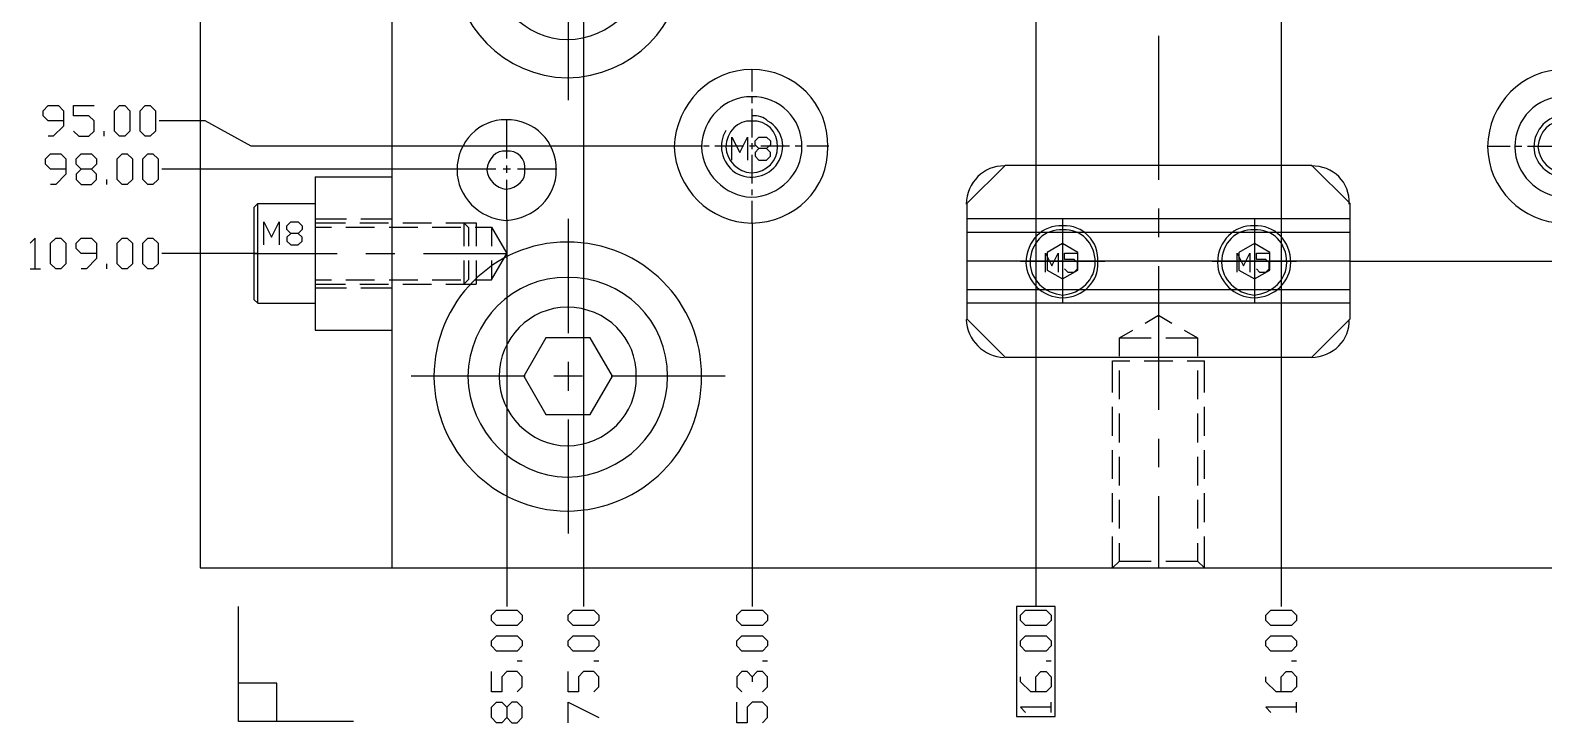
# Model space of a CAD drawing. Header units: inches. Extents: x 2 to 1172, y 492 to 1320.
# Drawn here: x 467.5 to 665.1, y 911.3 to 1001.7 of the extents above; entities that cross this region are included whole.
import ezdxf

# ---------------------------------------------------------------- set-up
doc = ezdxf.new("R2010")
doc.units = ezdxf.units.IN
doc.header["$MEASUREMENT"] = 0

# ---------------------------------------------------------------- blocks, each defined once
blk = doc.blocks.new('AHH1270-500010_1')
at = {"color": 4, "transparency": 33554687}
for points in [[(488.19, 930), (738.51, 930), (738.51, 1230.38), (488.19, 1230.38), (488.19, 930)], [(513.23, 1230.38), (513.23, 930)], [(560.3, 992.19), (560.3, 995.09)], [(560.3, 990.7), (560.3, 991.45)], [(528.25, 983.47), (528.25, 988.56)], [(560.3, 986.2), (560.3, 989.94)], [(553.15, 985.07), (550.28, 985.07)], [(554.66, 985.07), (553.91, 985.07)], [(559.16, 985.07), (555.4, 985.07)], [(557.65, 983.24), (557.65, 986.25), (558.66, 984.25), (559.66, 986.25), (559.66, 983.24)], [(560.67, 985.07), (559.92, 985.07)], [(560.3, 984.69), (560.3, 985.44)], [(561.16, 983.24), (562.16, 983.24), (562.67, 983.74), (562.67, 984.25), (562.16, 984.75), (561.16, 984.75), (560.67, 985.24), (560.67, 985.74), (561.16, 986.25), (562.16, 986.25), (562.67, 985.74), (562.67, 985.24), (562.16, 984.75)], [(561.16, 984.75), (560.67, 984.25), (560.67, 983.74), (561.16, 983.24)], [(565.17, 985.07), (561.41, 985.07)], [(566.68, 985.07), (565.92, 985.07)], [(570.3, 985.07), (567.42, 985.07)], [(656.41, 985.07), (659.29, 985.07)], [(660.03, 985.07), (660.79, 985.07)], [(661.54, 985.07), (665.3, 985.07)], [(528.25, 981.59), (528.25, 982.53)], [(560.3, 980.19), (560.3, 983.93)], [(638.38, 977.56), (633.38, 982.56), (593.33, 982.56), (588.32, 977.56), (588.32, 962.54), (593.33, 957.52), (633.38, 957.52), (638.38, 962.54), (638.38, 977.56)], [(503.21, 981.06), (503.21, 961.04)], [(503.21, 981.06), (513.23, 981.06)], [(526.83, 982.05), (521.74, 982.05)], [(528.71, 982.05), (527.77, 982.05)], [(528.25, 975.54), (528.25, 980.65)], [(534.76, 982.05), (529.65, 982.05)], [(560.3, 978.68), (560.3, 979.43)], [(560.3, 975.05), (560.3, 977.94)], [(638.38, 975.56), (588.32, 975.56)], [(638.38, 973.79), (588.32, 973.79)], [(638.38, 970.04), (588.32, 970.04)], [(638.38, 966.3), (588.32, 966.3)], [(638.38, 964.55), (588.32, 964.55)], [(611.62, 961.98), (613.36, 962.99), (615.09, 961.98)], [(503.21, 961.04), (513.23, 961.04)], [(608.25, 960.04), (609.99, 961.04)], [(616.73, 961.04), (618.46, 960.04)], [(533.36, 960.04), (530.48, 955.02), (533.36, 950.02), (539.14, 950.02), (542.03, 955.02), (539.14, 960.04), (533.36, 960.04)], [(608.25, 957.67), (608.25, 960.04), (612.42, 960.04)], [(614.3, 960.04), (618.46, 960.04), (618.46, 957.67)], [(607.34, 957.03), (609.6, 957.03)], [(607.34, 952.9), (607.34, 957.03)], [(611.48, 957.03), (615.24, 957.03)], [(617.12, 957.03), (619.37, 957.03)], [(619.37, 952.9), (619.37, 957.03)], [(608.25, 952.04), (608.25, 955.79)], [(618.46, 955.79), (618.46, 952.04)], [(607.34, 947.27), (607.34, 951.02)], [(619.37, 947.27), (619.37, 951.02)], [(608.25, 946.4), (608.25, 950.16)], [(618.46, 950.16), (618.46, 946.4)], [(607.34, 941.63), (607.34, 945.39)], [(619.37, 941.63), (619.37, 945.39)], [(608.25, 940.77), (608.25, 944.52)], [(618.46, 944.52), (618.46, 940.77)], [(607.34, 935.99), (607.34, 939.75)], [(619.37, 935.99), (619.37, 939.75)], [(608.25, 935.14), (608.25, 938.9)], [(618.46, 938.9), (618.46, 935.14)], [(607.34, 930), (607.34, 934.13)], [(608.25, 930.9), (608.25, 933.26)], [(618.46, 933.26), (618.46, 930.9)], [(619.37, 930), (619.37, 934.13)], [(607.34, 930), (608.25, 930.9), (612.42, 930.9)], [(614.3, 930.9), (618.46, 930.9), (619.37, 930)], [(508.23, 909.98), (493.21, 909.98), (493.21, 924.98)], [(498.21, 909.98), (498.21, 914.98), (493.21, 914.98)]]:
    blk.add_lwpolyline(points, dxfattribs=at)
at = {"color": 1, "transparency": 33554687}
for points in [[(538.25, 1054.1), (538.25, 924.98)], [(597.34, 1034.08), (597.34, 924.98)], [(629.37, 1034.9), (629.37, 924.98)], [(613.36, 999.47), (613.36, 980.68)], [(470.33, 988.36), (468.33, 988.36), (467.67, 989.02), (467.67, 989.69), (468.33, 990.37), (469.67, 990.37), (470.33, 989.69), (470.33, 987.69), (469, 986.36), (468.33, 986.36)], [(471.66, 987.03), (472.33, 986.36), (473.66, 986.36), (474.34, 987.03), (474.34, 988.36), (473.66, 989.02), (471.66, 989.02), (471.66, 990.37), (474.34, 990.37)], [(477.67, 986.36), (477.02, 987.03), (477.02, 989.69), (477.67, 990.37), (478.35, 990.37), (479, 989.69), (479, 987.03), (478.35, 986.36), (477.67, 986.36)], [(481.01, 986.36), (480.35, 987.03), (480.35, 989.69), (481.01, 990.37), (481.68, 990.37), (482.35, 989.69), (482.35, 987.03), (481.68, 986.36), (481.01, 986.36)], [(553.79, 985.07), (494.86, 985.07), (488.86, 988.36), (482.85, 988.36)], [(475.67, 986.36), (475.67, 987.03)], [(470.67, 982.05), (468.66, 982.05), (468.01, 982.72), (468.01, 983.4), (468.66, 984.05), (470.01, 984.05), (470.67, 983.4), (470.67, 981.39), (469.34, 980.06), (468.66, 980.06)], [(472.67, 980.06), (474.02, 980.06), (474.67, 980.72), (474.67, 981.39), (474.02, 982.05), (472.67, 982.05), (472.01, 982.72), (472.01, 983.4), (472.67, 984.05), (474.02, 984.05), (474.67, 983.4), (474.67, 982.72), (474.02, 982.05)], [(478.01, 980.06), (477.35, 980.72), (477.35, 983.4), (478.01, 984.05), (478.68, 984.05), (479.36, 983.4), (479.36, 980.72), (478.68, 980.06), (478.01, 980.06)], [(481.36, 980.06), (480.69, 980.72), (480.69, 983.4), (481.36, 984.05), (482.02, 984.05), (482.69, 983.4), (482.69, 980.72), (482.02, 980.06), (481.36, 980.06)], [(472.67, 982.05), (472.01, 981.39), (472.01, 980.72), (472.67, 980.06)], [(476, 980.06), (476, 980.72)], [(521.74, 982.05), (483.19, 982.05)], [(613.36, 976.93), (613.36, 973.18)], [(528.25, 975.54), (528.25, 924.98)], [(560.3, 975.05), (560.3, 924.98)], [(466.66, 969.05), (466.66, 973.06), (466, 972.39)], [(469.34, 969.05), (468.66, 969.71), (468.66, 972.39), (469.34, 973.06), (470.01, 973.06), (470.67, 972.39), (470.67, 969.71), (470.01, 969.05), (469.34, 969.05)], [(474.67, 971.06), (472.67, 971.06), (472.01, 971.71), (472.01, 972.39), (472.67, 973.06), (474.02, 973.06), (474.67, 972.39), (474.67, 970.38), (473.34, 969.05), (472.67, 969.05)], [(478.01, 969.05), (477.35, 969.71), (477.35, 972.39), (478.01, 973.06), (478.68, 973.06), (479.36, 972.39), (479.36, 969.71), (478.68, 969.05), (478.01, 969.05)], [(481.36, 969.05), (480.69, 969.71), (480.69, 972.39), (481.36, 973.06), (482.02, 973.06), (482.69, 972.39), (482.69, 969.71), (482.02, 969.05), (481.36, 969.05)], [(495.71, 971.06), (483.19, 971.06)], [(466, 969.05), (467.33, 969.05)], [(476, 969.05), (476, 969.71)], [(613.36, 969.42), (613.36, 950.64)], [(638.38, 970.04), (743.53, 970.04)], [(613.36, 946.88), (613.36, 943.14)], [(613.36, 939.38), (613.36, 930)], [(530.25, 923.16), (529.58, 922.48), (526.9, 922.48), (526.25, 923.16), (526.25, 923.83), (526.9, 924.49), (529.58, 924.49), (530.25, 923.83), (530.25, 923.16)], [(540.26, 923.16), (539.6, 922.48), (536.92, 922.48), (536.25, 923.16), (536.25, 923.83), (536.92, 924.49), (539.6, 924.49), (540.26, 923.83), (540.26, 923.16)], [(562.3, 923.16), (561.63, 922.48), (558.95, 922.48), (558.29, 923.16), (558.29, 923.83), (558.95, 924.49), (561.63, 924.49), (562.3, 923.83), (562.3, 923.16)], [(594.82, 910.63), (599.84, 910.63), (599.84, 924.98), (594.82, 924.98), (594.82, 910.63)], [(599.33, 923.16), (598.67, 922.48), (595.99, 922.48), (595.34, 923.16), (595.34, 923.83), (595.99, 924.49), (598.67, 924.49), (599.33, 923.83), (599.33, 923.16)], [(631.37, 923.16), (630.72, 922.48), (628.04, 922.48), (627.37, 923.16), (627.37, 923.83), (628.04, 924.49), (630.72, 924.49), (631.37, 923.83), (631.37, 923.16)], [(530.25, 919.82), (529.58, 919.15), (526.9, 919.15), (526.25, 919.82), (526.25, 920.48), (526.9, 921.15), (529.58, 921.15), (530.25, 920.48), (530.25, 919.82)], [(540.26, 919.82), (539.6, 919.15), (536.92, 919.15), (536.25, 919.82), (536.25, 920.48), (536.92, 921.15), (539.6, 921.15), (540.26, 920.48), (540.26, 919.82)], [(562.3, 919.82), (561.63, 919.15), (558.95, 919.15), (558.29, 919.82), (558.29, 920.48), (558.95, 921.15), (561.63, 921.15), (562.3, 920.48), (562.3, 919.82)], [(599.33, 919.82), (598.67, 919.15), (595.99, 919.15), (595.34, 919.82), (595.34, 920.48), (595.99, 921.15), (598.67, 921.15), (599.33, 920.48), (599.33, 919.82)], [(631.37, 919.82), (630.72, 919.15), (628.04, 919.15), (627.37, 919.82), (627.37, 920.48), (628.04, 921.15), (630.72, 921.15), (631.37, 920.48), (631.37, 919.82)], [(530.25, 917.82), (529.58, 917.82)], [(540.26, 917.82), (539.6, 917.82)], [(562.3, 917.82), (561.63, 917.82)], [(599.33, 917.82), (598.67, 917.82)], [(631.37, 917.82), (630.72, 917.82)], [(529.58, 913.81), (530.25, 914.48), (530.25, 915.81), (529.58, 916.47), (528.25, 916.47), (527.58, 915.81), (527.58, 913.81), (526.25, 913.81), (526.25, 916.47)], [(539.6, 913.81), (540.26, 914.48), (540.26, 915.81), (539.6, 916.47), (538.25, 916.47), (537.6, 915.81), (537.6, 913.81), (536.25, 913.81), (536.25, 916.47)], [(560.3, 915.81), (559.62, 916.47), (558.95, 916.47), (558.29, 915.81), (558.29, 914.48), (558.95, 913.81)], [(561.63, 913.81), (562.3, 914.48), (562.3, 915.81), (561.63, 916.47), (560.95, 916.47), (560.3, 915.81), (560.3, 915.14)], [(597.34, 913.81), (597.34, 915.81), (598, 916.47), (598.67, 916.47), (599.33, 915.81), (599.33, 914.48), (598.67, 913.81), (596.67, 913.81), (595.34, 915.14), (595.34, 915.81)], [(629.37, 913.81), (629.37, 915.81), (630.04, 916.47), (630.72, 916.47), (631.37, 915.81), (631.37, 914.48), (630.72, 913.81), (628.71, 913.81), (627.37, 915.14), (627.37, 915.81)], [(530.25, 910.48), (530.25, 911.81), (529.58, 912.48), (528.91, 912.48), (528.25, 911.81), (528.25, 910.48), (527.58, 909.8), (526.9, 909.8), (526.25, 910.48), (526.25, 911.81), (526.9, 912.48), (527.58, 912.48), (528.25, 911.81)], [(536.25, 909.8), (536.25, 912.48), (540.26, 910.48)], [(561.63, 909.8), (562.3, 910.48), (562.3, 911.81), (561.63, 912.48), (560.3, 912.48), (559.62, 911.81), (559.62, 909.8), (558.29, 909.8), (558.29, 912.48)], [(599.33, 911.81), (595.34, 911.81), (595.99, 911.13)], [(599.33, 911.13), (599.33, 912.48)], [(631.37, 911.81), (627.37, 911.81), (628.04, 911.13)], [(631.37, 911.13), (631.37, 912.48)], [(528.25, 910.48), (528.91, 909.8), (529.58, 909.8), (530.25, 910.48)]]:
    blk.add_lwpolyline(points, dxfattribs=at)
at = {"color": 6, "transparency": 33554687}
for points in [[(536.25, 1003.46), (536.25, 991.08)], [(495.21, 977.05), (495.71, 977.56)], [(495.21, 977.05), (495.21, 965.04)], [(495.71, 964.55), (495.71, 977.56)], [(495.71, 977.56), (503.21, 977.56)], [(495.21, 975.05), (495.21, 967.05)], [(496.51, 972.17), (496.51, 975.17), (497.52, 973.17), (498.51, 975.17), (498.51, 972.17)], [(500.02, 972.17), (501.01, 972.17), (501.51, 972.67), (501.51, 973.17), (501.01, 973.68), (500.02, 973.68), (499.52, 974.18), (499.52, 974.67), (500.02, 975.17), (501.01, 975.17), (501.51, 974.67), (501.51, 974.18), (501.01, 973.68)], [(503.21, 975.56), (507.29, 975.56)], [(503.21, 975.05), (507.16, 975.05)], [(503.21, 974.5), (505.35, 974.5)], [(507.22, 974.5), (510.98, 974.5)], [(509.03, 975.05), (512.79, 975.05)], [(509.17, 975.56), (513.23, 975.56)], [(512.86, 974.5), (516.62, 974.5)], [(514.66, 975.05), (518.42, 975.05)], [(518.5, 974.5), (522.24, 974.5)], [(520.3, 975.05), (524.24, 975.05), (524.24, 972)], [(522.65, 975.05), (523.25, 974.46)], [(522.65, 975.05), (522.65, 972)], [(524.12, 974.5), (526.25, 974.5), (526.25, 972)], [(526.25, 974.5), (528.25, 971.06)], [(536.25, 975.56), (536.25, 960.66)], [(600.84, 975.56), (600.84, 964.55)], [(625.88, 975.56), (625.88, 964.55)], [(500.02, 973.68), (499.52, 973.17), (499.52, 972.67), (500.02, 972.17)], [(523.25, 974.46), (523.25, 972)], [(495.21, 971.06), (506.1, 971.06)], [(509.84, 971.06), (513.6, 971.06)], [(517.36, 971.06), (528.25, 971.06)], [(526.25, 967.6), (528.25, 971.06)], [(598.6, 968.61), (598.6, 971.11), (599.43, 969.44), (600.27, 971.11), (600.27, 968.61)], [(601.1, 969.03), (601.53, 968.61), (602.36, 968.61), (602.77, 969.03), (602.77, 969.87), (602.36, 970.27), (601.1, 970.27), (601.1, 971.11), (602.77, 971.11), (602.84, 971.2), (600.84, 972.37), (598.83, 971.2), (598.83, 968.89), (600.84, 967.74), (602.84, 968.89), (602.84, 971.2)], [(623.62, 968.61), (623.62, 971.11), (624.46, 969.44), (625.29, 971.11), (625.29, 968.61)], [(627.88, 971.2), (625.88, 972.37), (623.87, 971.2), (623.87, 968.89), (625.88, 967.74), (627.88, 968.89), (627.88, 971.2)], [(626.14, 969.03), (626.55, 968.61), (627.38, 968.61), (627.81, 969.03), (627.81, 969.87), (627.38, 970.27), (626.14, 970.27), (626.14, 971.11), (627.81, 971.11)], [(522.65, 970.12), (522.65, 967.05)], [(523.25, 970.12), (523.25, 967.65)], [(524.24, 970.12), (524.24, 967.05)], [(526.25, 970.12), (526.25, 967.6)], [(595.34, 970.04), (606.35, 970.04)], [(620.36, 970.04), (631.37, 970.04)], [(503.21, 967.6), (505.35, 967.6)], [(503.21, 967.05), (507.16, 967.05)], [(507.22, 967.6), (510.98, 967.6)], [(509.03, 967.05), (512.79, 967.05)], [(512.86, 967.6), (516.62, 967.6)], [(514.66, 967.05), (518.42, 967.05)], [(518.5, 967.6), (522.24, 967.6)], [(520.3, 967.05), (524.24, 967.05)], [(523.25, 967.65), (522.65, 967.05)], [(524.12, 967.6), (526.25, 967.6)], [(495.21, 965.04), (495.71, 964.55)], [(503.21, 966.55), (507.29, 966.55)], [(509.17, 966.55), (513.23, 966.55)], [(495.71, 964.55), (503.21, 964.55)], [(536.25, 956.9), (536.25, 953.14)], [(530.63, 955.02), (515.73, 955.02)], [(538.13, 955.02), (534.39, 955.02)], [(556.78, 955.02), (541.89, 955.02)], [(536.25, 949.4), (536.25, 934.5)]]:
    blk.add_lwpolyline(points, dxfattribs=at)
at = {"color": 4, "transparency": 33554687}
for points in [[(551.18, 1009.08), (551.28, 1000.81), (544.56, 994.09), (536.11, 994), (527.97, 994.09), (521.25, 1000.81), (521.21, 1009.08), (521.25, 1017.4), (527.97, 1024.12), (536.11, 1023.97), (544.56, 1024.12), (551.28, 1017.4), (551.18, 1009.08)], [(546.21, 1009.08), (546.28, 1003.58), (541.79, 999.09), (536.11, 998.97), (530.74, 999.09), (526.25, 1003.58), (526.17, 1009.08), (526.25, 1014.64), (530.74, 1019.12), (536.11, 1019.01), (541.79, 1019.12), (546.28, 1014.64), (546.21, 1009.08)], [(570.16, 984.96), (570.31, 979.54), (565.83, 975.06), (560.22, 975.03), (554.77, 975.06), (550.29, 979.54), (550.12, 984.96), (550.29, 990.6), (554.77, 995.09), (560.22, 995.07), (565.83, 995.09), (570.31, 990.6), (570.16, 984.96)], [(676.38, 984.96), (676.44, 979.54), (671.96, 975.06), (666.27, 975.03), (660.9, 975.06), (656.42, 979.54), (656.34, 984.96), (656.42, 990.6), (660.9, 995.09), (666.27, 995.07), (671.96, 995.09), (676.44, 990.6), (676.38, 984.96)], [(566.79, 984.96), (566.81, 981.48), (563.89, 978.57), (560.22, 978.4), (556.7, 978.57), (553.79, 981.48), (553.66, 984.96), (553.79, 988.67), (556.7, 991.58), (560.22, 991.52), (563.89, 991.58), (566.81, 988.67), (566.79, 984.96)], [(672.84, 984.96), (672.94, 981.48), (670.02, 978.57), (666.27, 978.4), (662.83, 978.57), (659.92, 981.48), (659.89, 984.96), (659.92, 988.67), (662.83, 991.58), (666.27, 991.52), (670.02, 991.58), (672.94, 988.67), (672.84, 984.96)], [(534.69, 981.94), (534.76, 978.47), (531.85, 975.56), (528.13, 975.38), (524.66, 975.56), (521.74, 978.47), (521.74, 981.94), (521.74, 985.66), (524.66, 988.58), (528.13, 988.51), (531.85, 988.58), (534.76, 985.66), (534.69, 981.94)], [(556.85, 987.09), (555.73, 985.4), (556.26, 982.92), (558.1, 981.59), (559.97, 980.51), (562.45, 981.04), (563.59, 982.83), (564.86, 984.75), (564.34, 987.23), (562.35, 988.33), (561.83, 988.85), (561.07, 989.08), (560.22, 989.04)], [(563.59, 984.96), (563.7, 983.19), (562.18, 981.67), (560.22, 981.59), (558.42, 981.67), (556.89, 983.19), (556.85, 984.96), (556.89, 986.95), (558.42, 988.48), (560.22, 988.33), (562.18, 988.48), (563.7, 986.95), (563.59, 984.96)], [(666.27, 989.04), (664.22, 989.08), (662.42, 987.29), (662.37, 984.96), (662.42, 982.86), (664.22, 981.07), (666.27, 981.06), (668.64, 981.07), (670.43, 982.86), (670.35, 984.96), (670.43, 985.85), (670.21, 986.61), (669.64, 987.09)], [(669.82, 984.96), (669.83, 983.19), (668.31, 981.67), (666.27, 981.59), (664.55, 981.67), (663.02, 983.19), (662.91, 984.96), (663.02, 986.95), (664.55, 988.48), (666.27, 988.33), (668.31, 988.48), (669.83, 986.95), (669.82, 984.96)], [(530.61, 981.94), (530.75, 980.68), (529.63, 979.56), (528.13, 979.46), (526.87, 979.56), (525.75, 980.68), (525.64, 981.94), (525.75, 983.45), (526.87, 984.57), (528.13, 984.43), (529.63, 984.57), (530.75, 983.45), (530.61, 981.94)], [(553.66, 954.99), (553.79, 945.36), (545.94, 937.51), (536.11, 937.43), (526.59, 937.51), (518.74, 945.36), (518.73, 954.99), (518.74, 964.71), (526.59, 972.56), (536.11, 972.54), (545.94, 972.56), (553.79, 964.71), (553.66, 954.99)], [(549.23, 954.99), (549.28, 947.85), (543.45, 942.02), (536.11, 941.86), (529.08, 942.02), (523.25, 947.85), (523.16, 954.99), (523.25, 962.23), (529.08, 968.05), (536.11, 967.93), (543.45, 968.05), (549.28, 962.23), (549.23, 954.99)], [(545.15, 954.99), (545.28, 950.06), (541.24, 946.02), (536.11, 945.94), (531.29, 946.02), (527.25, 950.06), (527.24, 954.99), (527.25, 960.01), (531.29, 964.05), (536.11, 964.03), (541.24, 964.05), (545.28, 960.01), (545.15, 954.99)]]:
    blk.add_open_spline(points, degree=3, knots=[0, 0, 0, 0, 1, 1, 1, 2, 2, 2, 3, 3, 3, 4, 4, 4, 4], dxfattribs=at)
for points in [[(593.21, 982.48), (590.57, 982.57), (588.33, 980.33), (588.24, 977.51)], [(638.25, 977.51), (638.4, 980.33), (636.15, 982.57), (633.29, 982.48)], [(588.24, 962.44), (588.33, 959.78), (590.57, 957.54), (593.21, 957.47)], [(633.29, 957.47), (636.15, 957.54), (638.4, 959.78), (638.25, 962.44)]]:
    blk.add_open_spline(points, degree=3, dxfattribs=at)
at = {"color": 6, "transparency": 33554687}
for points in [[(605.45, 969.88), (605.6, 967.43), (603.47, 965.3), (600.84, 965.27), (598.22, 965.3), (596.09, 967.43), (596.05, 969.88), (596.09, 972.68), (598.22, 974.81), (600.84, 974.67), (603.47, 974.81), (605.6, 972.68), (605.45, 969.88)], [(630.63, 969.88), (630.64, 967.43), (628.51, 965.3), (625.84, 965.27), (623.25, 965.3), (621.12, 967.43), (621.05, 969.88), (621.12, 972.68), (623.25, 974.81), (625.84, 974.67), (628.51, 974.81), (630.64, 972.68), (630.63, 969.88)], [(605.09, 969.88), (605.1, 967.71), (603.2, 965.8), (600.84, 965.63), (598.5, 965.8), (596.59, 967.71), (596.58, 969.88), (596.59, 972.41), (598.5, 974.31), (600.84, 974.14), (603.2, 974.31), (605.1, 972.41), (605.09, 969.88)], [(630.1, 969.88), (630.14, 967.71), (628.23, 965.8), (625.84, 965.63), (623.53, 965.8), (621.62, 967.71), (621.58, 969.88), (621.62, 972.41), (623.53, 974.31), (625.84, 974.14), (628.23, 974.31), (630.14, 972.41), (630.1, 969.88)]]:
    blk.add_open_spline(points, degree=3, knots=[0, 0, 0, 0, 1, 1, 1, 2, 2, 2, 3, 3, 3, 4, 4, 4, 4], dxfattribs=at)

msp = doc.modelspace()

# ---------------------------------------------------------------- block references
msp.add_blockref('AHH1270-500010_1', (1.45, 1.53))

doc.saveas('drawing.dxf')
